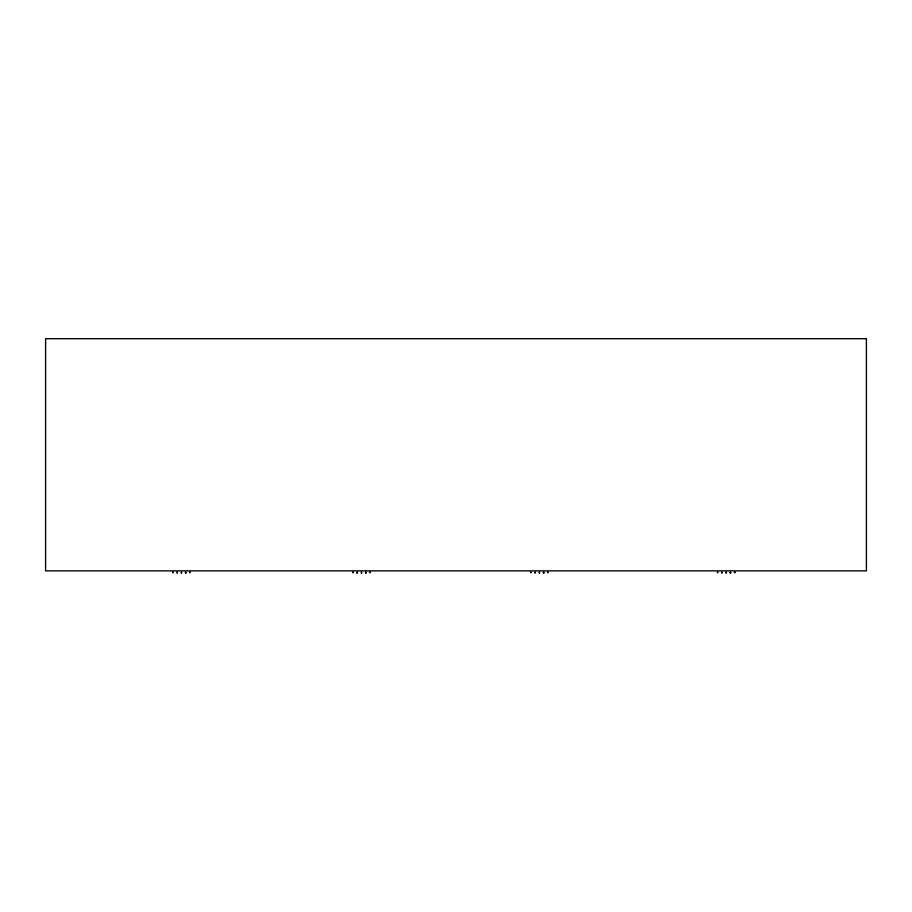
<?xml version="1.0" encoding="UTF-8"?>
<svg xmlns="http://www.w3.org/2000/svg" width="912" height="912" viewBox="0 0 912 912"><rect width="100%" height="100%" fill="white"/><g stroke="black" fill="none" stroke-linecap="round" stroke-linejoin="round"><path stroke-width="1.37" d="M185.512 572.44L185.934 572.93L185.831 572.326M186.002 572.417L185.717 573.192L185.341 572.348M365.598 572.44L365.803 573.192L366.088 572.417M543.449 572.44L543.655 573.192L543.94 572.417M730.227 572.44L730.444 573.192L730.717 572.417M190.3 572.246L189.992 572.861L189.525 572.223M370.386 572.246L370.078 572.861L369.611 572.223M548.237 572.246L547.93 572.861L547.462 572.223M734.536 572.291L734.719 572.861L735.015 572.246M177.019 572.326L177.316 573.124L176.848 572.417M177.509 572.348L177.338 572.44M357.094 572.326L356.991 572.93L357.413 572.44M357.584 572.348L357.208 573.192L356.923 572.417M534.956 572.326L535.253 573.124L534.785 572.417M535.447 572.348L535.276 572.44M721.734 572.326L722.042 573.124L721.563 572.417M722.224 572.348L722.053 572.44M173.314 572.223L172.881 572.85L172.539 572.246M353.4 572.223L352.967 572.85L352.625 572.246M531.251 572.223L530.818 572.85L530.476 572.246M718.029 572.223L717.607 572.85L717.265 572.246M181.18 573.055L181.18 572.223M361.255 573.055L361.255 572.223M539.117 573.055L539.117 572.223M725.895 573.055L725.895 572.223M734.776 572.326L734.251 572.223M730.546 572.326L730.649 572.93L730.056 572.348M543.769 572.326L543.871 572.93L543.278 572.348M365.917 572.326L366.02 572.93L365.427 572.348M726.385 572.223L726.385 573.055M539.608 572.223L539.608 573.055M361.756 572.223L361.756 573.055M181.67 572.223L181.67 573.055M866.4 338.694L45.6 338.694L45.6 570.866L866.4 570.866L866.4 338.694"/></g></svg>
